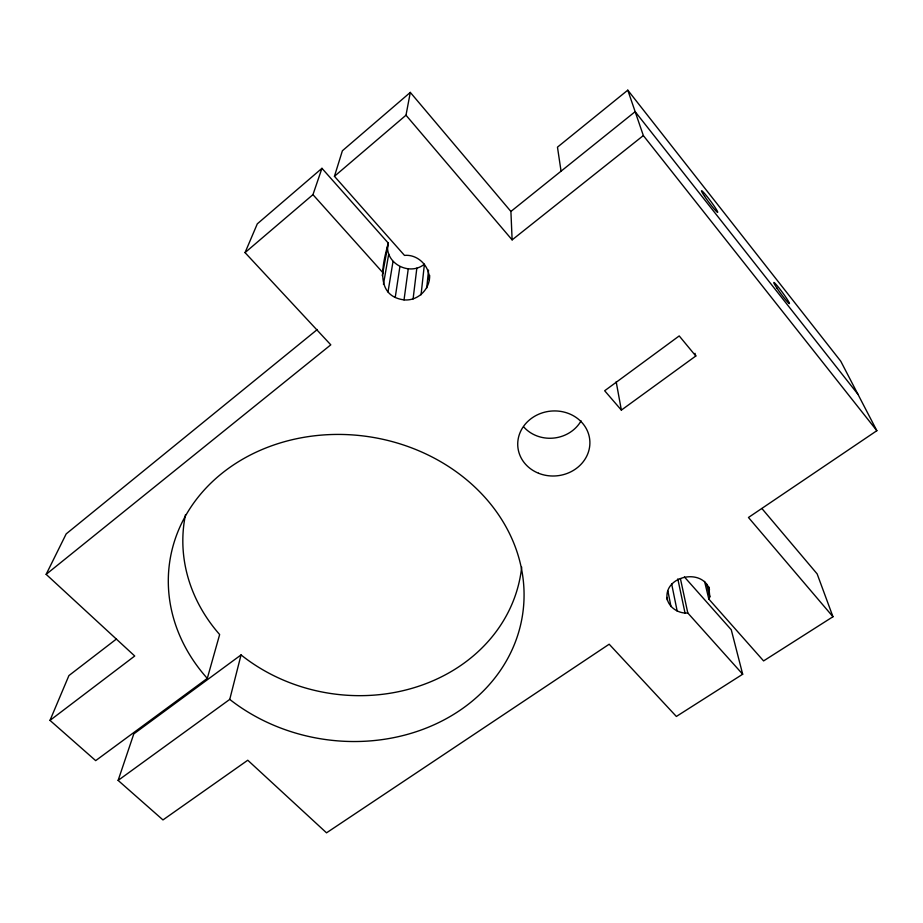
<?xml version="1.0" encoding="UTF-8"?>
<svg xmlns="http://www.w3.org/2000/svg" width="923" height="923" viewBox="0 0 923 923"><rect width="100%" height="100%" fill="white"/><g stroke="black" fill="none" stroke-linecap="round" stroke-linejoin="round"><path stroke-width="1.38" d="M684.405 576.933L731.258 629.751L742.68 674.228L676.363 716.456L609.18 644.208L326.523 832.834L247.768 760.229L162.967 819.924L118.121 780.408L229.746 699.403A178.393 152.941 8.5 0 0 518.507 632.74A178.393 152.941 8.5 0 0 308.755 436.556A178.393 152.941 8.5 0 0 207.294 678.393L95.68 760.633L49.992 720.39L134.723 656.011L46.15 574.348L330.792 344.833L245.045 252.614L257.298 223.851L321.954 168.321L388.329 243.153L387.579 245.795C382.191 265.916 375.257 295.971 404.032 299.894C417.992 301.14 430.037 289.234 429.656 275.377M426.726 288.057L428.537 270.104M421.05 294.829L424.407 264.174C410.262 275.942 386.241 264.44 387.579 245.795M413.089 298.983L416.838 268.155M404.032 299.894L408.231 269.043M395.229 297.437L399.878 266.701M388.006 291.98L393.013 261.474M383.449 284.33L388.698 254.137M382.26 275.631L388.329 243.153M429.23 279.669C430.106 266.332 417.784 254.067 404.493 255.406L334.438 176.305L405.993 115.213L410.308 92.404L510.904 211.459L512.127 239.888L643.343 135.566L627.79 90.166L557.469 147.149L561.057 171.182M229.746 699.403L241.053 654.915A170.27 148.084 8.7 0 0 415.627 687.231A170.27 148.084 8.7 0 0 521.68 567.08M207.294 678.393L219.651 634.539A170.27 148.084 8.7 0 1 185.523 514.572M334.438 176.305L342.387 150.772L410.308 92.404M118.121 780.408L133.8 733.9L241.053 654.915M245.045 252.614L312.955 194.649L321.954 168.321M49.992 720.39L68.913 675.578L116.425 639.028M761.937 508.561L817.155 573.91L832.961 616.737L763.586 660.914L708.818 599.073L709.799 596.823L708.829 586.866M46.15 574.348L66.191 533.886L317.327 329.499M510.904 211.459L635.162 111.671L857.929 394.259M695.804 356.001L679.213 335.926L604.669 390.752L621.364 410.112L695.804 356.001L694.973 353.324M627.79 90.166L840.761 361.216L876.85 430.695L748.461 517.48L832.961 616.737M666.879 597.458C668.217 607.161 678.347 613.887 687.797 612.987L742.68 674.228M312.955 194.649L383.045 272.873M405.993 115.213L512.127 239.888M643.343 135.566L876.85 430.695M709.51 589.659C702.207 567.01 662.091 576.425 667.421 600.262M706.741 584.213L709.799 596.823M704.572 581.421L708.818 599.073M680.436 578.698L687.797 612.987M677.805 578.917L685.062 613.207M671.609 583.728L677.182 611.118M667.917 591.078L670.986 606.584M616.183 381.81L621.364 410.112M581.075 420.865A34.393 31.301 -6.8 0 1 523.86 427.072M538.536 473.245A36.124 32.501 -5.9 0 0 589.762 439.948A36.124 32.501 -5.9 0 0 533.136 417.208A36.124 32.501 -5.9 0 0 538.536 473.245M776.797 287.918A13.13 1.004 53.6 0 0 789.396 303.609A13.13 1.004 53.6 0 0 778.7 287.572A13.13 1.004 53.6 0 0 776.797 287.918M704.595 196.334A13.476 1.061 53.2 0 0 717.621 212.348A13.476 1.061 53.2 0 0 706.568 195.907A13.476 1.061 53.2 0 0 704.595 196.334"/></g></svg>
